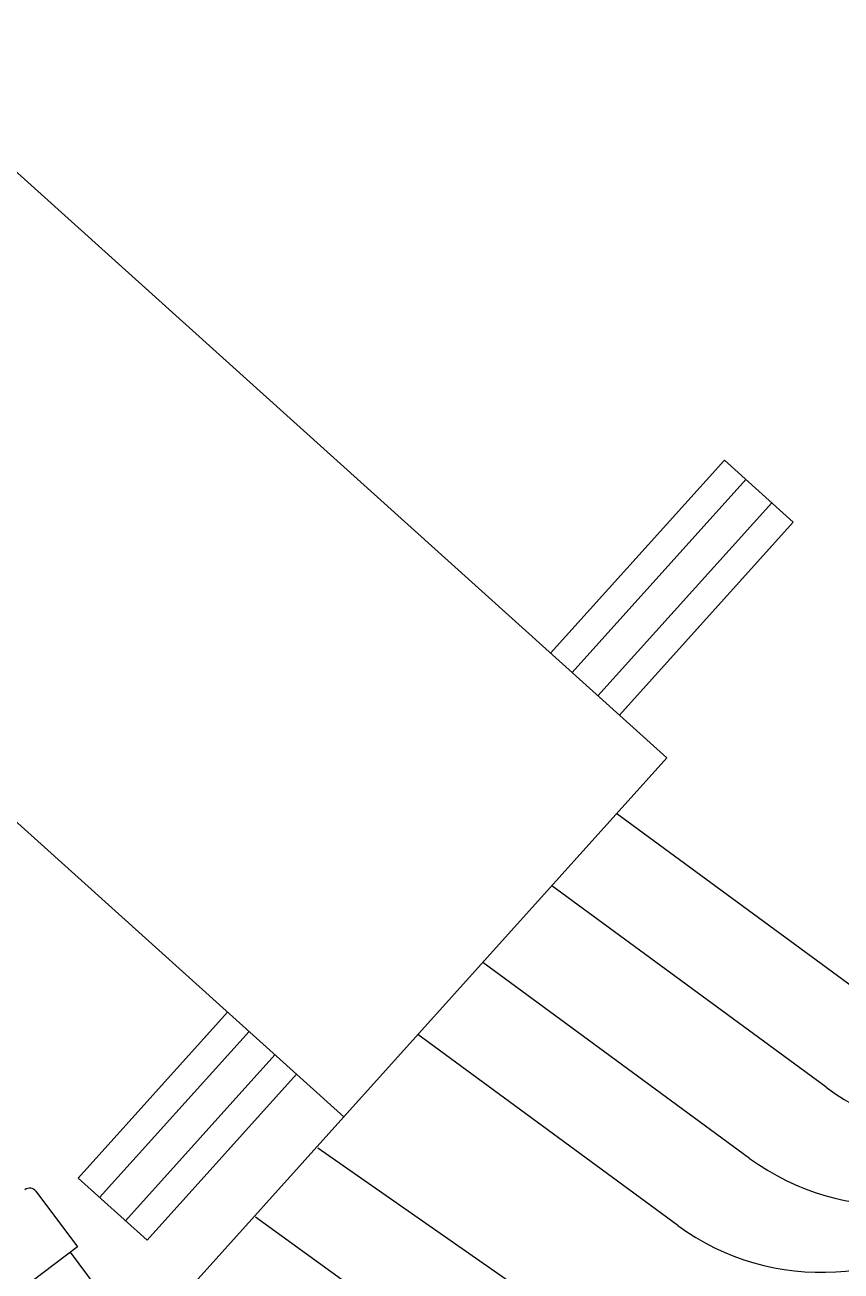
# Model space of a CAD drawing. Header units: millimetres. Extents: x -139278 to 641613, y -260926 to 217780.
# Drawn here: x 141953 to 142376, y -77721 to -77076 of the extents above; entities that cross this region are included whole.
import ezdxf

# ---------------------------------------------------------------- set-up
doc = ezdxf.new("R2010")
doc.units = ezdxf.units.MM
doc.layers.add('70_T-Mobile', color=220, linetype='Continuous', lineweight=25)

msp = doc.modelspace()

# ---------------------------------------------------------------- linework, layer by layer
for p, q in [((142285.472, -77454.992), (137279.329, -72946.882)), ((142118.178, -77640.768), (137029.329, -73058.18)), ((142315.242, -77300.889), (142225.281, -77400.789)), ((142315.242, -77300.889), (142350.911, -77333.01)), ((142326.388, -77310.927), (142236.428, -77410.826)), ((142339.764, -77322.972), (142249.803, -77422.871)), ((142350.911, -77333.01), (142260.95, -77432.909)), ((142118.178, -77640.768), (142285.472, -77454.992)), ((142057.987, -77586.565), (141980.654, -77672.441)), ((142069.134, -77596.602), (141991.8, -77682.479)), ((142082.509, -77608.647), (142005.176, -77694.524)), ((142093.656, -77618.685), (142016.323, -77704.562)), ((141980.654, -77672.441), (142016.323, -77704.562))]:
    msp.add_line(p, q)
at = {"ltscale": 4}
for p, q in [((142405.067, -77590.706), (142259.496, -77483.838)), ((142367.902, -77625.449), (142225.87, -77521.179)), ((142328.318, -77662.236), (142190.173, -77560.819)), ((142291.154, -77696.979), (142156.547, -77598.16)), ((142240.479, -77751.479), (142104.76, -77656.946)), ((141958.794, -77679.268), (141980.425, -77707.973)), ((142210.768, -77792.609), (142072.523, -77692.745)), ((141980.425, -77707.973), (141444.194, -78112.052)), ((142095.848, -77871.945), (141976.764, -77710.732))]:
    msp.add_line(p, q, dxfattribs=at)
for radius in [4048.5, 4030.5]:
    msp.add_circle((145362.127, -80628.968), radius)
for centre, radius, start, end in [((145362.127, -80628.968), 4136.576, 121.100704, 138.899296), ((142402.291, -77561.473), 125, 233.716586, 312.742059), ((141955.556, -77681.708), 4.055, 37, 127), ((142365.126, -77596.217), 125, 233.716586, 313.40081)]:
    msp.add_arc(centre, radius, start, end, dxfattribs=at)
for centre, radius, start, end in [((142441.875, -77524.687), 125, 233.716586, 313.40081), ((145362.127, -80628.968), 4152.5, 135, 165)]:
    msp.add_arc(centre, radius, start, end)
at = {"layer": '70_T-Mobile'}
msp.add_line((142012.098, -77758.567), (142118.178, -77640.768), dxfattribs=at)

doc.saveas('drawing.dxf')
